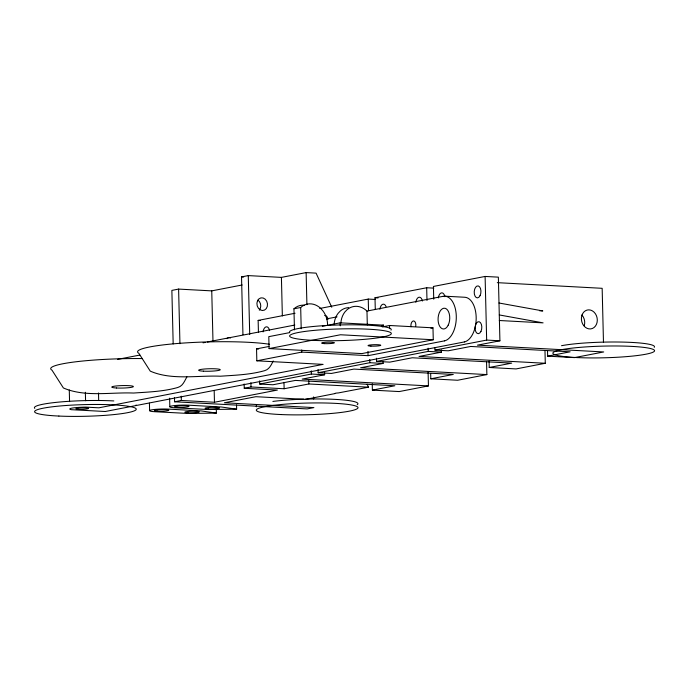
<?xml version="1.0" encoding="UTF-8"?>
<svg xmlns="http://www.w3.org/2000/svg" width="689" height="689" viewBox="0 0 689 689"><rect width="100%" height="100%" fill="white"/><g stroke="black" fill="none" stroke-linecap="round" stroke-linejoin="round"><path stroke-width="1.03" d="M383.299 326.552L383.566 325.165L340.177 322.831L322.331 326.285M389.526 328.636L389.586 325.492L382.24 326.913M186.908 376.892C184.523 380.974 182.912 386.073 177.814 387.476C163.422 391.567 148.333 392.032 133.502 393.04C110.628 392.084 84.833 397.32 63.388 387.959L51.994 370.165A71.415 8.208 -1.4 0 1 142.39 358.564M273.24 360.984C271.182 364.894 269.382 369.338 264.688 370.648C250.296 374.73 235.207 375.204 220.368 376.211C197.502 375.255 171.699 380.492 150.254 371.13L138.859 353.336A71.415 8.208 -1.4 0 1 182.973 343.079A71.415 8.208 -1.4 0 1 269.614 344.302M242.158 284.988L211.747 290.879L178.606 289.087L171.871 290.396L173.18 343.94M242.941 334.733L241.529 276.9L248.273 275.6L281.413 277.383L306.131 272.594L316.07 273.128L331.753 307.242M294.461 329.885L293.945 308.801L300.688 307.492A19.817 16.26 79 0 1 320.574 308.267L322.9 310.834A19.817 16.26 79 0 1 327.576 324.416M258.427 332.072L258.142 320.411L295.064 313.254M319.739 308.474L368.253 299.078L375.393 299.465M375.281 309.439L374.997 297.769L426.68 287.761L433.82 288.14M547.522 350.856L547.66 356.161L574.497 357.608L603.71 351.95L477.443 345.146L499.913 340.797L498.362 277.15L485.108 276.444L433.424 286.452L433.734 299.181M117.63 359.365L139.781 355.076M203.066 342.821L205.176 342.407M207.286 342.002L294.832 325.044M326.474 318.912L337.024 316.862M340.857 323.305A19.817 16.26 79 0 1 344.853 312.022L347.058 309.697A19.817 16.26 79 0 1 366.97 311.066L443.122 296.313M289.793 332.589L268.796 336.654L269.089 348.591L361.889 353.586L433.269 339.755L432.976 327.826L389.586 325.492M464.343 341.942L105.271 411.505L71.294 409.679A13.082 1.507 -1.4 0 1 72.242 408.06A17.251 1.981 -1.4 0 1 85.729 407.113L98.863 407.819L323.115 364.378L256.833 360.812L256.541 348.875L268.934 346.481M381.473 325.57L383.566 325.165M269.089 348.591L340.469 334.759L433.269 339.755M256.833 360.812L301.773 352.105L368.055 355.67L444.457 340.874M430.875 328.231L432.976 327.826M259.624 380.871L259.701 384.049L311.385 374.041L324.64 374.747L324.588 372.628M318.051 369.545L318.129 372.732L369.812 362.715L383.067 363.43L383.015 361.312M376.47 358.228L376.547 361.415L428.231 351.399L441.494 352.113L441.442 349.995M434.923 347.971L434.974 350.098L486.658 340.082L499.913 340.797M174.481 397.484L174.593 401.773L181.328 400.464L214.468 402.247L277.391 390.06L244.251 388.277L244.147 383.988M244.251 388.277L250.994 386.968L284.135 388.751L308.853 383.962L368.503 387.175L367.159 384.255M324.64 374.747L302.17 379.105L428.437 385.909L428.102 372.12M383.067 363.43L360.597 367.788L486.865 374.583L486.555 361.863M441.494 352.113L419.024 356.471L545.292 363.267L544.973 350.537M216.398 413.081L188.14 413.452L154.844 411.712A12.014 1.378 -1.4 0 1 151.649 409.869A12.014 1.378 -1.4 0 1 168.331 409.102L201.162 410.928L216.398 413.081L216.294 408.835M236.628 409.163L208.362 409.533L175.075 407.793A12.014 1.378 -1.4 0 1 171.871 405.95A12.014 1.378 -1.4 0 1 188.553 405.184L221.384 407.01L236.628 409.163L236.525 404.917M368.503 387.175L338.282 392.945A4.005 0.456 -1.4 0 0 335.104 393.557L305.589 399.37L255.877 396.692L224.416 402.781L313.891 407.604L307.156 408.913L174.593 401.773M372.224 383.756L372.379 390.12L394.849 385.762L295.426 380.414L272.956 384.763L259.701 384.049M430.677 373.498L430.806 378.804L453.276 374.446L353.853 369.089L331.383 373.447L318.129 372.732M489.078 361.114L489.233 367.478L511.703 363.129L412.28 357.772L389.81 362.13L376.547 361.415M547.66 356.161L570.13 351.812L470.708 346.455L448.229 350.804L434.974 350.098M428.437 385.909L399.224 391.567L372.379 390.12M486.865 374.583L457.651 380.25L430.806 378.804M545.292 363.267L516.078 368.925L489.233 367.478M497.294 282.662L602.16 288.312L603.478 342.407M241.529 276.9L243.665 277.021M444.775 296.184L464.662 297.252A22.461 12.574 -86.9 0 1 476.185 318.516A22.461 12.574 -86.9 0 1 464.343 341.968M374.997 297.769L378.054 297.932M539.599 310.756L542.803 310.928L498.991 303.005M499.267 320.506L543.096 322.865L499.284 314.942M258.142 320.411L260.184 320.523M256.541 348.875L258.676 348.996M485.108 276.444L486.658 340.082M426.68 287.761L426.991 300.49M428.153 348.221L428.231 351.399M368.253 299.078L368.537 310.748M369.735 359.537L369.812 362.715M366.97 311.066L367.306 324.872M367.952 351.424L368.055 355.67M340.177 322.831L340.254 325.811M313.633 396.898L313.684 399.034M311.307 370.854L311.385 374.041M306.131 272.594L306.915 304.719M308.775 380.75L308.853 383.962M300.688 307.492L301.205 328.739M301.722 349.978L301.773 352.105M281.413 277.383L282.352 315.932M283.971 382.326L284.135 388.751M248.273 275.6L249.711 334.492M250.891 382.688L250.994 386.968M211.747 290.879L212.979 341.21M214.184 390.465L214.468 402.247M178.606 289.087L179.941 343.708M181.224 396.184L181.328 400.464M169.623 398.19L169.83 406.674M149.427 403.168L149.608 410.592M98.501 392.971L98.682 400.395M85.367 392.265L85.574 400.748M69.279 389.948L69.563 401.618M324.631 315.519A6.012 3.367 -86.9 0 1 327.99 319.317M263.06 331.891A6.012 3.367 -86.9 0 1 266.204 326.844A6.012 3.367 -86.9 0 1 269.571 330.634M415.863 302.29A6.012 3.367 -86.9 0 1 419.007 297.235A6.012 3.367 -86.9 0 1 422.374 301.033M379.906 309.258A6.012 3.367 -86.9 0 1 382.619 304.34A6.012 3.367 -86.9 0 1 386.047 306.622M438.333 297.941A6.012 3.367 -86.9 0 1 441.477 292.885A6.012 3.367 -86.9 0 1 444.844 296.675M581.895 315.002A9.612 7.889 79 0 1 584.238 325.776M443.13 296.339A22.461 12.574 -86.9 0 1 456.282 315.984A22.461 12.574 -86.9 0 1 444.457 340.9M410.988 326.81A4.41 2.463 -86.9 0 1 413.348 320.953A4.41 2.463 -86.9 0 1 415.768 326.147M334.113 324.614A19.817 16.26 79 0 1 338.11 313.323L340.314 310.997A19.817 16.26 79 0 1 348.694 307.63M293.945 308.801A19.817 16.26 79 0 1 304.262 305.175M257.979 300.094A6.408 5.262 79 0 1 259.322 310.162M227.026 338.678A6.012 3.367 -86.9 0 1 230.402 338.023M289.578 332.279A50.865 5.848 -1.4 0 1 341.623 324.907A50.865 5.848 -1.4 0 1 390.99 330.126M561.526 345.706A50.865 5.848 -1.4 0 1 620.858 342.054A50.865 5.848 -1.4 0 1 654.231 347.316M305.589 399.12A50.865 5.848 -1.4 0 1 357.195 404.701M256.558 406.837A50.865 5.848 -1.4 0 1 256.437 405.588M272.878 401.429A50.865 5.848 -1.4 0 1 303.771 399.172M34.786 408.362A50.865 5.848 -1.4 0 1 58.858 402.1A50.865 5.848 -1.4 0 1 113.823 400.929M136.086 404.96A50.865 5.848 -1.4 0 1 136.121 405.373M480.069 295.641A6.012 3.367 -86.9 0 0 478.312 285.952A6.012 3.367 -86.9 0 0 474.359 294.057A6.012 3.367 -86.9 0 0 480.069 295.641M480.939 331.443A6.012 3.367 -86.9 0 0 479.182 321.754A6.012 3.367 -86.9 0 0 475.238 329.859A6.012 3.367 -86.9 0 0 480.939 331.443M581.878 315.45A9.612 7.889 79 0 0 590.714 328.911A9.612 7.889 79 0 0 595.451 313.831A9.612 7.889 79 0 0 581.878 315.45M448.22 325.113A10.413 5.831 -86.9 0 0 445.18 308.319A10.413 5.831 -86.9 0 0 438.333 322.366A10.413 5.831 -86.9 0 0 448.22 325.113M78.589 409.292A6.408 0.741 -1.4 0 0 88.571 408.491A6.408 0.741 -1.4 0 0 79.39 408A6.408 0.741 -1.4 0 0 78.589 409.292M203.393 371.164A10.817 1.24 -1.4 0 0 220.239 369.821A10.817 1.24 -1.4 0 0 204.745 368.985A10.817 1.24 -1.4 0 0 203.393 371.164M116.519 387.993A10.817 1.24 -1.4 0 0 133.373 386.65A10.817 1.24 -1.4 0 0 117.871 385.814A10.817 1.24 -1.4 0 0 116.519 387.993M324.528 343.63A6.408 0.741 -1.4 0 0 334.38 342.803A6.408 0.741 -1.4 0 0 325.027 342.338A6.408 0.741 -1.4 0 0 324.528 343.63M370.923 346.128A6.408 0.741 -1.4 0 0 380.776 345.301A6.408 0.741 -1.4 0 0 371.431 344.836A6.408 0.741 -1.4 0 0 370.923 346.128M257.54 300.723A6.408 5.262 79 0 0 262.363 310.515A6.408 5.262 79 0 0 266.721 301.222A6.408 5.262 79 0 0 257.54 300.723M313.969 340.392A50.865 5.848 -1.4 0 0 391.309 333.674A50.865 5.848 -1.4 0 0 316.139 330.212A50.865 5.848 -1.4 0 0 313.969 340.392M577.21 357.582A50.865 5.848 -1.4 0 0 654.55 350.865A50.865 5.848 -1.4 0 0 579.38 347.402A50.865 5.848 -1.4 0 0 577.21 357.582M280.647 414.537A50.865 5.848 -1.4 0 0 357.987 407.828A50.865 5.848 -1.4 0 0 282.817 404.357A50.865 5.848 -1.4 0 0 280.647 414.537M58.884 416.061A50.865 5.848 -1.4 0 0 136.224 409.352A50.865 5.848 -1.4 0 0 61.054 405.89A50.865 5.848 -1.4 0 0 58.884 416.061M177.771 407.268A7.209 0.827 -1.4 0 0 189.001 406.372A7.209 0.827 -1.4 0 0 178.666 405.821A7.209 0.827 -1.4 0 0 177.771 407.268M208.259 408.913A7.209 0.827 -1.4 0 0 219.49 408.017A7.209 0.827 -1.4 0 0 209.163 407.457A7.209 0.827 -1.4 0 0 208.259 408.913M157.548 411.187A7.209 0.827 -1.4 0 0 168.779 410.291A7.209 0.827 -1.4 0 0 158.444 409.74A7.209 0.827 -1.4 0 0 157.548 411.187M188.037 412.832A7.209 0.827 -1.4 0 0 199.267 411.936A7.209 0.827 -1.4 0 0 188.932 411.376A7.209 0.827 -1.4 0 0 188.037 412.832"/></g></svg>
